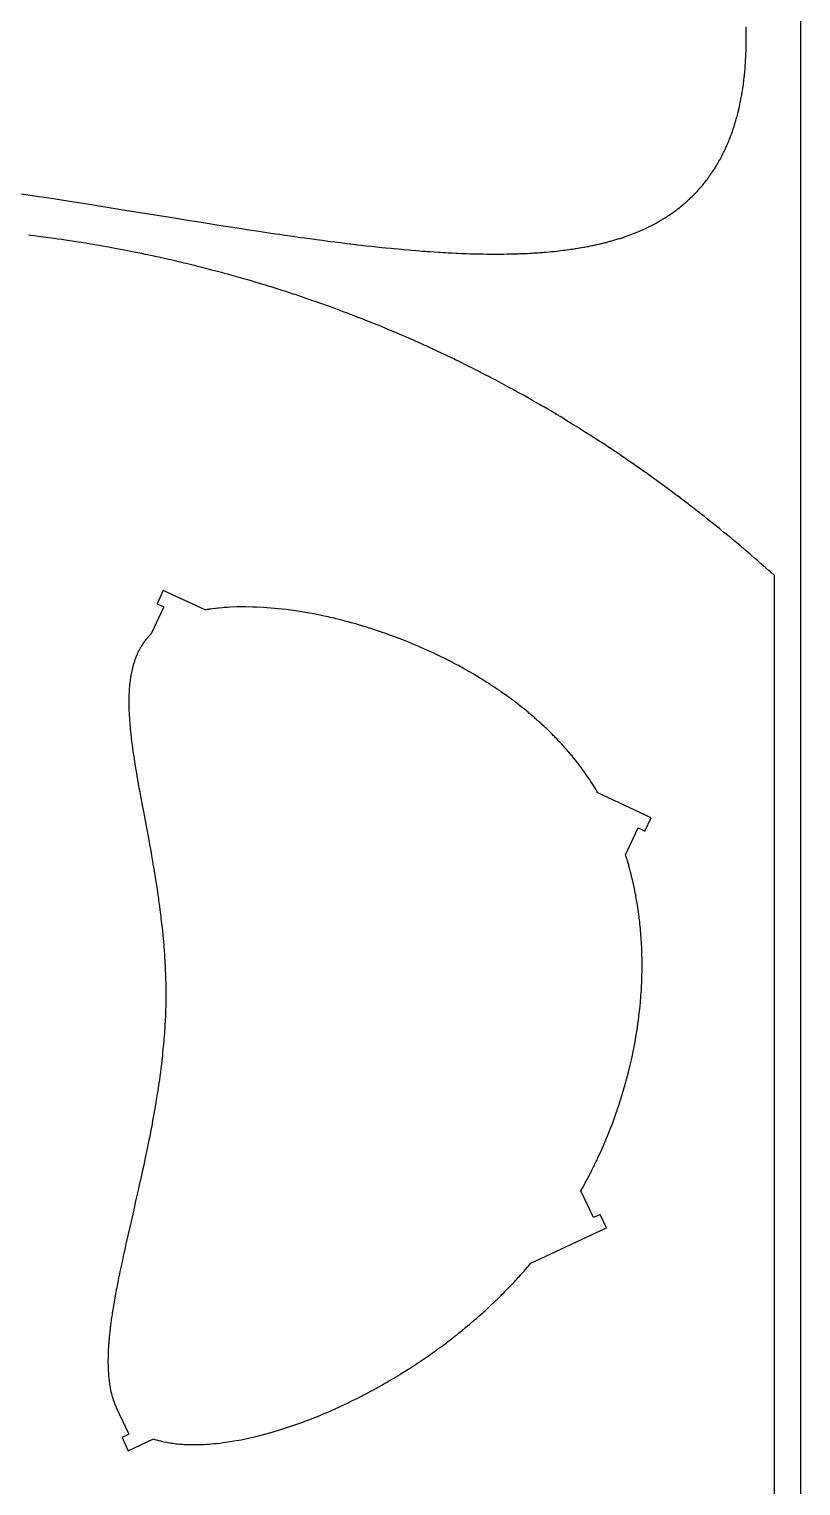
# Model space of a CAD drawing. Header units: metres. Extents: x -17 to 108, y -1 to 249.
# Drawn here: x 77 to 108.2, y 50.9 to 109.9 of the extents above; entities that cross this region are included whole.
import ezdxf

# ---------------------------------------------------------------- set-up
doc = ezdxf.new("R2010")
doc.units = ezdxf.units.M
doc.header["$MEASUREMENT"] = 0

msp = doc.modelspace()

# ---------------------------------------------------------------- linework, layer by layer
at = {"flags": 128}
for points in [[(108.224052, -0.654702), (108.224052, 249.345298), (-16.775948, 249.345298), (-16.775948, -0.654702), (108.224052, -0.654702)], [(76.666558, 103.255644), (77.097281, 103.190801), (77.384387, 103.147127), (77.575772, 103.117824), (77.958504, 103.058801), (78.442827, 102.983364), (78.76567, 102.932661), (78.980882, 102.898693), (79.411273, 102.830402), (79.895414, 102.75308), (80.218152, 102.701291), (80.863585, 102.597272), (82.678756, 102.303561), (83.404889, 102.186567), (83.767999, 102.128374), (84.198403, 102.059759), (84.413631, 102.025623), (84.736509, 101.974666), (85.22092, 101.898865), (85.651616, 101.832222), (85.867007, 101.799193), (86.190154, 101.750055), (86.513377, 101.701441), (86.67502, 101.677344), (86.96244, 101.634876), (87.106177, 101.613829), (87.32182, 101.582505), (87.64537, 101.536104), (87.96903, 101.490451), (88.130904, 101.467922), (88.454745, 101.423493), (88.616713, 101.401608), (88.85973, 101.369213), (89.075813, 101.340871), (89.183878, 101.326867), (89.346008, 101.306077), (89.589278, 101.275392), (89.832639, 101.245335), (89.954356, 101.23055), (90.000006, 101.225049), (90.186382, 101.202841), (90.279582, 101.191891), (90.419396, 101.175665), (90.629151, 101.151784), (90.838949, 101.128473), (90.943864, 101.117039), (91.153729, 101.094626), (91.258678, 101.083653), (91.416125, 101.067493), (91.632872, 101.045856), (91.741265, 101.035309), (91.903881, 101.019835), (92.066529, 101.004792), (92.147865, 100.997434), (92.364804, 100.978367), (92.473296, 100.969143), (92.636063, 100.955704), (92.798868, 100.942754), (92.880284, 100.936467), (93.025048, 100.925607), (93.097441, 100.920331), (93.206046, 100.912616), (93.368987, 100.901496), (93.531969, 100.890936), (93.613476, 100.88587), (93.758405, 100.877225), (93.830883, 100.87308), (93.939616, 100.867088), (94.102755, 100.858618), (94.265941, 100.850788), (94.347553, 100.847118), (94.492671, 100.841008), (94.565245, 100.838156), (94.674125, 100.834137), (94.837491, 100.828703), (95.000911, 100.824004), (95.082642, 100.821936), (95.212079, 100.819057), (95.276811, 100.817802), (95.373927, 100.816154), (95.519641, 100.814222), (95.651425, 100.813047), (95.717292, 100.812667), (95.816059, 100.812363), (95.964135, 100.812515), (96.112117, 100.813415), (96.186072, 100.814151), (96.331077, 100.816163), (96.403544, 100.817456), (96.512198, 100.819762), (96.620795, 100.822517), (96.675072, 100.824065), (96.783583, 100.82751), (96.837817, 100.829409), (96.919139, 100.83248), (97.063627, 100.838615), (97.135829, 100.842012), (97.24408, 100.847531), (97.352267, 100.853567), (97.406335, 100.856782), (97.514422, 100.863614), (97.56844, 100.867234), (97.649434, 100.872922), (97.757365, 100.880997), (97.811303, 100.885248), (97.892177, 100.891896), (98.01341, 100.902492), (98.109131, 100.911402), (98.156969, 100.916039), (98.228697, 100.923227), (98.336222, 100.934538), (98.443666, 100.946498), (98.497357, 100.952727), (98.604675, 100.96569), (98.658302, 100.972429), (98.738702, 100.982865), (98.845823, 100.997399), (98.89935, 101.004937), (98.979597, 101.01659), (99.059791, 101.028665), (99.099867, 101.034863), (99.206672, 101.051925), (99.260038, 101.060751), (99.340038, 101.074367), (99.419982, 101.088443), (99.459931, 101.095656), (99.566391, 101.115474), (99.61958, 101.125706), (99.699312, 101.141465), (99.778981, 101.157729), (99.818791, 101.166053), (99.889525, 101.181172), (99.924873, 101.188887), (99.977869, 101.200659), (100.057307, 101.218769), (100.136675, 101.237433), (100.176333, 101.246976), (100.246791, 101.264296), (100.281998, 101.273127), (100.334782, 101.286593), (100.413896, 101.307292), (100.492933, 101.328602), (100.532422, 101.33949), (100.605497, 101.360072), (100.642009, 101.370569), (100.696744, 101.38658), (100.778771, 101.411198), (100.860704, 101.436558), (100.901635, 101.449521), (100.983425, 101.476026), (101.024283, 101.489573), (101.085522, 101.510267), (101.096538, 101.514039), (101.159516, 101.535908), (101.19092, 101.547006), (101.237919, 101.563859), (101.308174, 101.58961), (101.378132, 101.615932), (101.412999, 101.62931), (101.473617, 101.652987), (101.503839, 101.664993), (101.549063, 101.683213), (101.616651, 101.711022), (101.68394, 101.73941), (101.717471, 101.753823), (101.784304, 101.78309), (101.817606, 101.797946), (101.867414, 101.82051), (101.933552, 101.851121), (101.966503, 101.866654), (102.015783, 101.890239), (102.089366, 101.926266), (102.154432, 101.958949), (102.186844, 101.975525), (102.235308, 102.000685), (102.283588, 102.026203), (102.307658, 102.039097), (102.355657, 102.065157), (102.379586, 102.078323), (102.41539, 102.098244), (102.478778, 102.134172), (102.510343, 102.152383), (102.55753, 102.180012), (102.604522, 102.208019), (102.627944, 102.222164), (102.67464, 102.250742), (102.697913, 102.265175), (102.732729, 102.287006), (102.790504, 102.323877), (102.819273, 102.342542), (102.862276, 102.37083), (102.926441, 102.413918), (102.990194, 102.457803), (103.021915, 102.480048), (103.064046, 102.510023), (103.064046, 102.510023), (103.085041, 102.525146), (103.116446, 102.548003), (103.163353, 102.582675), (103.172705, 102.589665), (103.19631, 102.607424), (103.243219, 102.643219), (103.289728, 102.67938), (103.320511, 102.703691), (103.340934, 102.719989), (103.381544, 102.752802), (103.426852, 102.790062), (103.456835, 102.815106), (103.476725, 102.831892), (103.516268, 102.865682), (103.545718, 102.891214), (103.565253, 102.908325), (103.604086, 102.942765), (103.623384, 102.960093), (103.661744, 102.994967), (103.699788, 103.030128), (103.724976, 103.05373), (103.774932, 103.101318), (103.816647, 103.141869), (103.844235, 103.169106), (103.862529, 103.187353), (103.898881, 103.224065), (103.925939, 103.251788), (103.943879, 103.27036), (103.979524, 103.30772), (103.997228, 103.326508), (104.032402, 103.364299), (104.067261, 103.402378), (104.090326, 103.427924), (104.136038, 103.479399), (104.161506, 103.508578), (104.178386, 103.52812), (104.211912, 103.567421), (104.228557, 103.587178), (104.261613, 103.626909), (104.294356, 103.666927), (104.31601, 103.693765), (104.358901, 103.747823), (104.374842, 103.768226), (104.406489, 103.809247), (104.437824, 103.850555), (104.45854, 103.878252), (104.499555, 103.934029), (104.529952, 103.976195), (104.550043, 104.004465), (104.589809, 104.061386), (104.609484, 104.090036), (104.648418, 104.147719), (104.686798, 104.20591), (104.712077, 104.244985), (104.761897, 104.323813), (104.768055, 104.33373), (104.803271, 104.391195), (104.826399, 104.429656), (104.841664, 104.455363), (104.871826, 104.506936), (104.894129, 104.545752), (104.908846, 104.571695), (104.937922, 104.623737), (104.952281, 104.649834), (104.980644, 104.702183), (105.008538, 104.754735), (105.026875, 104.789881), (105.062935, 104.860438), (105.081338, 104.897213), (105.093486, 104.921781), (105.117494, 104.971042), (105.129354, 104.995735), (105.15279, 105.045244), (105.175849, 105.094915), (105.191014, 105.128119), (105.220847, 105.194742), (105.237341, 105.232341), (105.269712, 105.307806), (105.301268, 105.383623), (105.321859, 105.434361), (105.335388, 105.468272), (105.361978, 105.536296), (105.3724, 105.563474), (105.392948, 105.617957), (105.413107, 105.672608), (105.426332, 105.709135), (105.452269, 105.782411), (105.471277, 105.837559), (105.483739, 105.874416), (105.508164, 105.948345), (105.520128, 105.985416), (105.543564, 106.059772), (105.566349, 106.134409), (105.581182, 106.184321), (105.590913, 106.217665), (105.609998, 106.284513), (105.619741, 106.319415), (105.63879, 106.389264), (105.657265, 106.459175), (105.669266, 106.505816), (105.677129, 106.536924), (105.692526, 106.599175), (105.702195, 106.639218), (105.721003, 106.719359), (105.739115, 106.799573), (105.750808, 106.853089), (105.758437, 106.888784), (105.773298, 106.960216), (105.781427, 107.00042), (105.797196, 107.08088), (105.812322, 107.161408), (105.822053, 107.215131), (105.828386, 107.250962), (105.840684, 107.322663), (105.847389, 107.363017), (105.860344, 107.443773), (105.872702, 107.524592), (105.880613, 107.578506), (105.885743, 107.614464), (105.895662, 107.686415), (105.901043, 107.726908), (105.911382, 107.80794), (105.921165, 107.88903), (105.927382, 107.943122), (105.931392, 107.979197), (105.939093, 108.051381), (105.94324, 108.092005), (105.95114, 108.173293), (105.958518, 108.254635), (105.963152, 108.308894), (105.971744, 108.417482), (105.974737, 108.458226), (105.980353, 108.539754), (105.985481, 108.621334), (105.988632, 108.675748), (105.994301, 108.784643), (105.998006, 108.866372), (106.00022, 108.920885), (106.004038, 109.029976), (106.005646, 109.084552), (106.008269, 109.193768), (106.010113, 109.303065), (106.010915, 109.375975), (106.011263, 109.424601), (106.011515, 109.5219), (106.011398, 109.577086), (106.010607, 109.687515), (106.009084, 109.798022), (106.007667, 109.871736), (106.006546, 109.920897), (106.003886, 110.019265)], [(107.163245, 87.78436), (107.003209, 87.926575), (106.923049, 87.997456), (106.802632, 88.103494), (106.621604, 88.261908), (106.50065, 88.367089), (106.440092, 88.41955), (106.349154, 88.498079), (106.227714, 88.602483), (106.166912, 88.654554), (106.075608, 88.732498), (105.938421, 88.849047), (105.77547, 88.986605), (105.693848, 89.05515), (105.571232, 89.157675), (105.448395, 89.259847), (105.386893, 89.310801), (105.263724, 89.412442), (105.202056, 89.463129), (105.10945, 89.538994), (104.98578, 89.639835), (104.923861, 89.690121), (104.830877, 89.765383), (104.691165, 89.877898), (104.525212, 90.01066), (104.442085, 90.0768), (104.317206, 90.17571), (104.1921, 90.274257), (104.129462, 90.323395), (104.004015, 90.421398), (103.941206, 90.470263), (103.846886, 90.543389), (103.720926, 90.640571), (103.657859, 90.689025), (103.563153, 90.761534), (103.42085, 90.869909), (103.251817, 90.997751), (103.167147, 91.061427), (103.039948, 91.156631), (102.912518, 91.251465), (102.848716, 91.298743), (102.720937, 91.39302), (102.65696, 91.440019), (102.560886, 91.510343), (102.432582, 91.603781), (102.368342, 91.65036), (102.271873, 91.720053), (102.126921, 91.824197), (101.954741, 91.947012), (101.868494, 92.008168), (101.738927, 92.099588), (101.609123, 92.19063), (101.544133, 92.236009), (101.413973, 92.326483), (101.348805, 92.371578), (101.25094, 92.439043), (101.120246, 92.528662), (101.05481, 92.57333), (100.956543, 92.640151), (100.808891, 92.739981), (100.633504, 92.857672), (100.54565, 92.916261), (100.41367, 93.003826), (100.281449, 93.091007), (100.215248, 93.134452), (100.082665, 93.221055), (100.016283, 93.264212), (99.916597, 93.328766), (99.783471, 93.4145), (99.716817, 93.457222), (99.616722, 93.521123), (99.466323, 93.616565), (99.307545, 93.716581), (99.228028, 93.766384), (99.108592, 93.840832), (98.929076, 93.951926), (98.749125, 94.062325), (98.658986, 94.117264), (98.478381, 94.226619), (98.387915, 94.281035), (98.252011, 94.362331), (98.070422, 94.470114), (97.979463, 94.523743), (97.842819, 94.603858), (97.705928, 94.683577), (97.63739, 94.723289), (97.454318, 94.828702), (97.362616, 94.881145), (97.224857, 94.959478), (97.086849, 95.037413), (97.017752, 95.076232), (96.87937, 95.15357), (96.810086, 95.19209), (96.706042, 95.249683), (96.541341, 95.340235), (96.458858, 95.385301), (96.33497, 95.452636), (96.148765, 95.553045), (95.962114, 95.65274), (95.868621, 95.70232), (95.681298, 95.800943), (95.587469, 95.849986), (95.446515, 95.923215), (95.258182, 96.020225), (95.163848, 96.068461), (95.022134, 96.140477), (94.880168, 96.212087), (94.809089, 96.247741), (94.619235, 96.34232), (94.524139, 96.389339), (94.381282, 96.459528), (94.23817, 96.52931), (94.166519, 96.564048), (94.023024, 96.633217), (93.95118, 96.667649), (93.843296, 96.719105), (93.651144, 96.810014), (93.554898, 96.855195), (93.410314, 96.922626), (93.265473, 96.989645), (93.192956, 97.023001), (93.04773, 97.089404), (92.97502, 97.122451), (92.865834, 97.171828), (92.720026, 97.237304), (92.647026, 97.269887), (92.537404, 97.318568), (92.372698, 97.391153), (92.228056, 97.454346), (92.155641, 97.485792), (92.046899, 97.532771), (91.88352, 97.602813), (91.719821, 97.672344), (91.637852, 97.706918), (91.473671, 97.77568), (91.391461, 97.809869), (91.267994, 97.860911), (91.10309, 97.928518), (91.020517, 97.962128), (90.896507, 98.012301), (90.710151, 98.087018), (90.686499, 98.096442), (90.609392, 98.127075), (90.455096, 98.187957), (90.300693, 98.248325), (90.197698, 98.288286), (90.129008, 98.314801), (89.991566, 98.367527), (89.836842, 98.426361), (89.733634, 98.465301), (89.664802, 98.491136), (89.527075, 98.542504), (89.423725, 98.580767), (89.354799, 98.606151), (89.216884, 98.656618), (89.147895, 98.681702), (89.009855, 98.73157), (88.871732, 98.781041), (88.779603, 98.8138), (88.595236, 98.87879), (88.425404, 98.937988), (88.312113, 98.977122), (88.236556, 99.003065), (88.085367, 99.054598), (87.971911, 99.092941), (87.896243, 99.118356), (87.744834, 99.168837), (87.669093, 99.193902), (87.517538, 99.243682), (87.365886, 99.292997), (87.26473, 99.325615), (87.062289, 99.390233), (86.891346, 99.444114), (86.777316, 99.47971), (86.701266, 99.503296), (86.549093, 99.550122), (86.4349, 99.58494), (86.358742, 99.608007), (86.206353, 99.653798), (86.130122, 99.676521), (85.977589, 99.721624), (85.82496, 99.766269), (85.723155, 99.795778), (85.519416, 99.854187), (85.34738, 99.90284), (85.232623, 99.934955), (85.156088, 99.956223), (85.002947, 99.998419), (84.888029, 100.029768), (84.811388, 100.050526), (84.658034, 100.091701), (84.581322, 100.11212), (84.427826, 100.152617), (84.274236, 100.192664), (84.171791, 100.219111), (83.966774, 100.271405), (83.793661, 100.314907), (83.678187, 100.343592), (83.601174, 100.362576), (83.601174, 100.362576), (83.44708, 100.400207), (83.331447, 100.428136), (83.254329, 100.446616), (83.100024, 100.48324), (83.022837, 100.501385), (82.868391, 100.53734), (82.713853, 100.572849), (82.610776, 100.596274), (82.404497, 100.642531), (82.230321, 100.680946), (82.114139, 100.706244), (82.036654, 100.722971), (81.881617, 100.756092), (81.765278, 100.780642), (81.68769, 100.79687), (81.532444, 100.828995), (81.454786, 100.844892), (81.299402, 100.876353), (81.143925, 100.907373), (81.040223, 100.927808), (80.832695, 100.968091), (80.657467, 101.00147), (80.540583, 101.023413), (80.462632, 101.037904), (80.30666, 101.066557), (80.189621, 101.087757), (80.111566, 101.101754), (79.955388, 101.129418), (79.877264, 101.143085), (79.720948, 101.17009), (79.564541, 101.196656), (79.460218, 101.214124), (79.25145, 101.248474), (79.075176, 101.276851), (78.957596, 101.295461), (78.87918, 101.307731), (78.72228, 101.331942), (78.604545, 101.349813), (78.526026, 101.36159), (78.36892, 101.384816), (78.290333, 101.396265), (78.13309, 101.418835), (77.975755, 101.440967), (77.870815, 101.455478), (77.660812, 101.483918), (77.450646, 101.51158), (77.345503, 101.52512), (77.187711, 101.545064), (77.029827, 101.56457), (76.950851, 101.574159)], [(107.164976, 12.726124), (107.163245, 87.78436)], [(80.502824, 54.085127), (81.008227, 53.001287), (80.736334, 52.874501), (80.989905, 52.330716), (82.013592, 52.80807), (82.031831, 52.802114), (82.068556, 52.790443), (82.10561, 52.779092), (82.130494, 52.771701), (82.180695, 52.757344), (82.218722, 52.746948), (82.244251, 52.740193), (82.295734, 52.727106), (82.321687, 52.720774), (82.374011, 52.70853), (82.426889, 52.696847), (82.534289, 52.675159), (82.575122, 52.667602), (82.602512, 52.662737), (82.657691, 52.653425), (82.685479, 52.648978), (82.741448, 52.640497), (82.797939, 52.63257), (82.912462, 52.618371), (82.941411, 52.615165), (82.999685, 52.609166), (83.058458, 52.603714), (83.17748, 52.59445), (83.237718, 52.590635), (83.359627, 52.584635), (83.483411, 52.580801), (83.736445, 52.57959), (83.78468, 52.580317), (83.816974, 52.580969), (83.881884, 52.582671), (83.9145, 52.583722), (83.98005, 52.586223), (84.046021, 52.589253), (84.179203, 52.5969), (84.212754, 52.599141), (84.280157, 52.604018), (84.347958, 52.60942), (84.484734, 52.621795), (84.5537, 52.628766), (84.692761, 52.644267), (84.833295, 52.661842), (85.118625, 52.703175), (85.263341, 52.726915), (85.556676, 52.780496), (86.157853, 52.91181), (86.465058, 52.989398), (86.776252, 53.074843), (86.933245, 53.120489), (87.091116, 53.168072), (87.170368, 53.192588), (87.489375, 53.295446), (87.650006, 53.349737), (87.811337, 53.405925), (87.892253, 53.434727), (88.054558, 53.493742), (88.135939, 53.523953), (88.25828, 53.570145), (88.585991, 53.698434), (88.750573, 53.765349), (88.915587, 53.834099), (88.998244, 53.869159), (89.16383, 53.940645), (89.246751, 53.977068), (89.371277, 54.032549), (89.537555, 54.1081), (89.620788, 54.146548), (89.74574, 54.205057), (89.870802, 54.264568), (89.933368, 54.294697), (90.100307, 54.376259), (90.183821, 54.417701), (90.309131, 54.480688), (90.434474, 54.544658), (90.497153, 54.577011), (90.622516, 54.642451), (90.685195, 54.675537), (90.779205, 54.725621), (90.946289, 54.816007), (91.029798, 54.861843), (91.155009, 54.931399), (91.280141, 55.001914), (91.342671, 55.03753), (91.467652, 55.109475), (91.530098, 55.145804), (91.623705, 55.200741), (91.748389, 55.274816), (91.810672, 55.312206), (91.904018, 55.368732), (91.997262, 55.425784), (92.043844, 55.454506), (92.374236, 55.662521), (92.538803, 55.768989), (92.702897, 55.877086), (92.784754, 55.931742), (92.948065, 56.042264), (93.029508, 56.098128), (93.110803, 56.154392), (93.151394, 56.182673), (93.313362, 56.296795), (93.394101, 56.354451), (93.474669, 56.412503), (93.514888, 56.441676), (93.595192, 56.500318), (93.635276, 56.529786), (93.695314, 56.574172), (93.854892, 56.693608), (93.934385, 56.753909), (94.013675, 56.814598), (94.053242, 56.845088), (94.132216, 56.906356), (94.171623, 56.937134), (94.23063, 56.983482), (94.309111, 57.045614), (94.348267, 57.076823), (94.406893, 57.123816), (94.494585, 57.194707), (94.64973, 57.32192), (94.726931, 57.386093), (94.803878, 57.450642), (94.842255, 57.483057), (94.918813, 57.548168), (94.956992, 57.580863), (95.014134, 57.630081), (95.090085, 57.69603), (95.127957, 57.729144), (95.184633, 57.778987), (95.269347, 57.854142), (95.344342, 57.921337), (95.381729, 57.955073), (95.43767, 58.005847), (95.521265, 58.082395), (95.604472, 58.159403), (95.645928, 58.198079), (95.792517, 58.336522), (95.865327, 58.406283), (95.937807, 58.476404), (95.973923, 58.511599), (96.0459, 58.582255), (96.081761, 58.617717), (96.135391, 58.671077), (96.206593, 58.742533), (96.242062, 58.778394), (96.295098, 58.83235), (96.374274, 58.913656), (96.444264, 58.9863), (96.479122, 59.022753), (96.531233, 59.077597), (96.609002, 59.16023), (96.68629, 59.243301), (96.72475, 59.285001), (96.792819, 59.359404), (96.826705, 59.396734), (96.877349, 59.452891), (96.952891, 59.537486), (97.027919, 59.622514), (97.065237, 59.665189), (97.13948, 59.750861), (97.176402, 59.793858), (97.231534, 59.858553), (97.295186, 59.933994), (100.352881, 61.359821), (100.09931, 61.903605), (99.827418, 61.77682), (99.320276, 62.864389), (99.379462, 62.970291), (99.418543, 63.041071), (99.44443, 63.088338), (99.495802, 63.183058), (99.533978, 63.25426), (99.559261, 63.301805), (99.609422, 63.397074), (99.634301, 63.444799), (99.683653, 63.540424), (99.732464, 63.636281), (99.764703, 63.700313), (99.828458, 63.828676), (99.863896, 63.901053), (99.88735, 63.949372), (99.93385, 64.046172), (99.956895, 64.094651), (100.002575, 64.191767), (100.047707, 64.289088), (100.07749, 64.354081), (100.136322, 64.484331), (100.158132, 64.533264), (100.201337, 64.631274), (100.24399, 64.729472), (100.272117, 64.79504), (100.327633, 64.926416), (100.368621, 65.025155), (100.395637, 65.091076), (100.448926, 65.223145), (100.475198, 65.289289), (100.526995, 65.421793), (100.526995, 65.421793), (100.577795, 65.554575), (100.676392, 65.820939), (100.712331, 65.921088), (100.735976, 65.98793), (100.782509, 66.121793), (100.805397, 66.188811), (100.850414, 66.323015), (100.894417, 66.457436), (100.979371, 66.726887), (101.020317, 66.8619), (101.099135, 67.132452), (101.244405, 67.675407), (101.310818, 67.94766), (101.373057, 68.220333), (101.402605, 68.356803), (101.431101, 68.49335), (101.444955, 68.561649), (101.497729, 68.834992), (101.522528, 68.971735), (101.546265, 69.108513), (101.557735, 69.176912), (101.579874, 69.313726), (101.590543, 69.382137), (101.606046, 69.484758), (101.625778, 69.621585), (101.635242, 69.689995), (101.648933, 69.792605), (101.662019, 69.895203), (101.668334, 69.946496), (101.699449, 70.219975), (101.713381, 70.356645), (101.726226, 70.493256), (101.73224, 70.561536), (101.743449, 70.698042), (101.748644, 70.766264), (101.755924, 70.868557), (101.76467, 71.004865), (101.768632, 71.072981), (101.774058, 71.175104), (101.778865, 71.277163), (101.781036, 71.328167), (101.786064, 71.46409), (101.788164, 71.532002), (101.790793, 71.633805), (101.792798, 71.735525), (101.793566, 71.786354), (101.794632, 71.887944), (101.794931, 71.938705), (101.795084, 72.014802), (101.792762, 72.284919), (101.78992, 72.419697), (101.785953, 72.554274), (101.783547, 72.621485), (101.777889, 72.755746), (101.774636, 72.822794), (101.769226, 72.923258), (101.761021, 73.057004), (101.756492, 73.123786), (101.749166, 73.223843), (101.741199, 73.323756), (101.736975, 73.373657), (101.724925, 73.506544), (101.718471, 73.572885), (101.708254, 73.672264), (101.69739, 73.771483), (101.691716, 73.82103), (101.679883, 73.919999), (101.673723, 73.96942), (101.664179, 74.04347), (101.646311, 74.174868), (101.636943, 74.240448), (101.622348, 74.338663), (101.6071, 74.436691), (101.599231, 74.485633), (101.583003, 74.583372), (101.574643, 74.632167), (101.561797, 74.705267), (101.544093, 74.802556), (101.534995, 74.851124), (101.521039, 74.923877), (101.49941, 75.032784), (101.472695, 75.161506), (101.458896, 75.22572), (101.437647, 75.321854), (101.415734, 75.417762), (101.404529, 75.465629), (101.38162, 75.561188), (101.369916, 75.608879), (101.352048, 75.680303), (101.32764, 75.775323), (101.315185, 75.822742), (101.29619, 75.893753), (101.276819, 75.964622), (101.266992, 76.000004), (101.240325, 76.094179), (101.22674, 76.141169), (101.206048, 76.211533), (101.184977, 76.281747), (101.174299, 76.316798), (101.15266, 76.386787), (101.141698, 76.421725), (101.125077, 76.474059), (101.632219, 77.561628), (101.904111, 77.434843), (102.157682, 77.978627), (100.008487, 78.980814), (99.967632, 79.049586), (99.947025, 79.083873), (99.91589, 79.135179), (99.86868, 79.211856), (99.820862, 79.288192), (99.796724, 79.326232), (99.747991, 79.402051), (99.723396, 79.43983), (99.686217, 79.496334), (99.636109, 79.571364), (99.610826, 79.608746), (99.572613, 79.664651), (99.514647, 79.748129), (99.462469, 79.821946), (99.436149, 79.858718), (99.396381, 79.913702), (99.356266, 79.968479), (99.336078, 79.995788), (99.295442, 80.05025), (99.274994, 80.077401), (99.244159, 80.118029), (99.199837, 80.175774), (99.170069, 80.214136), (99.110009, 80.290532), (99.079719, 80.328567), (99.018625, 80.404311), (98.95685, 80.479619), (98.915292, 80.529582), (98.887422, 80.562783), (98.831287, 80.628925), (98.799482, 80.665979), (98.735381, 80.739757), (98.670633, 80.813096), (98.627111, 80.861745), (98.597939, 80.89407), (98.539221, 80.958458), (98.472572, 81.030479), (98.427795, 81.078248), (98.397792, 81.109985), (98.337424, 81.173197), (98.291835, 81.220378), (98.261294, 81.251722), (98.199859, 81.314149), (98.168967, 81.345231), (98.106835, 81.407132), (98.044245, 81.468683), (97.91771, 81.59073), (97.881801, 81.624803), (97.809566, 81.692614), (97.736781, 81.759978), (97.687956, 81.80464), (97.655273, 81.834303), (97.589591, 81.893366), (97.5152, 81.959389), (97.465317, 82.003154), (97.431934, 82.032221), (97.364864, 82.090087), (97.3143, 82.133254), (97.280466, 82.161921), (97.212504, 82.218988), (97.178377, 82.247387), (97.109834, 82.30392), (97.040911, 82.360095), (96.901942, 82.471374), (96.823127, 82.533339), (96.77033, 82.574398), (96.735021, 82.601658), (96.664138, 82.655908), (96.610748, 82.696361), (96.575046, 82.723217), (96.503387, 82.776658), (96.467431, 82.803244), (96.39527, 82.856145), (96.322779, 82.908685), (96.17683, 83.012682), (96.121774, 83.051307), (96.084973, 83.076944), (96.011141, 83.127946), (95.974111, 83.153311), (95.899827, 83.203768), (95.825249, 83.253862), (95.67523, 83.352957), (95.637549, 83.377503), (95.56198, 83.426321), (95.48614, 83.474774), (95.333666, 83.570581), (95.257042, 83.617935), (95.103045, 83.711541), (94.948085, 83.803676), (94.635439, 83.983519), (94.591196, 84.008335), (94.502514, 84.057615), (94.502514, 84.057615), (94.413576, 84.106426), (94.354147, 84.138705), (94.314467, 84.160108), (94.234965, 84.202636), (94.145306, 84.250035), (94.085407, 84.281372), (94.04542, 84.302146), (93.965317, 84.343416), (93.90513, 84.374123), (93.864954, 84.394478), (93.784483, 84.434906), (93.744188, 84.45498), (93.663485, 84.494846), (93.582634, 84.534337), (93.420508, 84.612192), (93.329077, 84.655324), (93.268033, 84.683814), (93.14574, 84.740156), (93.084495, 84.768009), (92.961819, 84.823077), (92.838909, 84.877292), (92.756848, 84.912962), (92.592458, 84.983162), (92.530726, 85.009094), (92.407135, 85.060317), (92.283387, 85.110682), (92.200811, 85.143781), (92.035493, 85.208831), (91.911381, 85.256613), (91.82859, 85.287988), (91.662912, 85.349585), (91.580036, 85.379806), (91.414234, 85.439092), (91.248399, 85.496833), (90.916797, 85.607666), (90.823585, 85.637719), (90.761464, 85.65748), (90.637277, 85.696346), (90.575216, 85.71545), (90.45117, 85.752999), (90.32724, 85.789668), (90.244692, 85.813625), (90.079795, 85.860363), (90.018033, 85.877485), (89.894643, 85.911065), (89.771446, 85.943759), (89.689431, 85.965063), (89.525701, 86.006485), (89.403188, 86.036514), (89.321657, 86.056039), (89.158964, 86.093898), (89.077813, 86.112231), (88.915928, 86.147705), (88.754631, 86.181585), (88.433967, 86.24455), (88.314434, 86.26651), (88.234976, 86.280647), (88.076637, 86.307717), (87.997767, 86.320648), (87.840649, 86.3453), (87.684395, 86.368336), (87.374646, 86.409547), (87.068846, 86.444257), (86.470403, 86.494068), (86.178414, 86.509117), (86.034371, 86.514166), (85.750391, 86.519297), (85.610536, 86.519373), (85.47216, 86.517785), (85.403538, 86.516365), (85.132952, 86.506511), (85.00007, 86.499072), (84.86885, 86.489955), (84.803876, 86.484766), (84.675225, 86.473124), (84.611559, 86.466671), (84.548339, 86.459795), (84.516897, 86.456199), (84.392274, 86.440758), (84.330655, 86.432402), (84.269506, 86.423622), (84.239109, 86.419073), (84.178673, 86.409656), (84.148635, 86.404789), (84.103806, 86.397288), (82.405394, 87.189271), (82.151823, 86.645486), (82.423716, 86.5187), (81.916574, 85.431131), (81.887185, 85.401851), (81.867905, 85.382119), (81.855189, 85.368872), (81.830088, 85.342152), (81.811549, 85.321917), (81.799325, 85.308335), (81.775204, 85.280947), (81.763305, 85.267142), (81.739829, 85.239311), (81.716781, 85.211185), (81.701652, 85.192272), (81.671957, 85.154055), (81.655582, 85.132331), (81.644796, 85.117757), (81.623535, 85.088391), (81.613061, 85.0736), (81.59242, 85.043801), (81.572189, 85.013713), (81.558928, 84.993496), (81.532947, 84.952679), (81.523388, 84.937242), (81.504572, 84.906154), (81.486153, 84.874783), (81.474094, 84.853711), (81.4505, 84.811193), (81.43326, 84.778976), (81.421983, 84.757342), (81.399942, 84.713703), (81.389177, 84.691698), (81.368153, 84.647317), (81.347801, 84.602446), (81.309083, 84.511239), (81.298666, 84.485237), (81.291835, 84.467818), (81.278446, 84.432775), (81.271888, 84.415152), (81.259039, 84.379705), (81.246548, 84.343988), (81.238418, 84.320028), (81.222627, 84.271751), (81.216866, 84.253525), (81.205604, 84.216875), (81.194688, 84.179959), (81.187601, 84.155202), (81.173881, 84.105337), (81.163985, 84.067633), (81.157574, 84.042351), (81.145196, 83.991442), (81.139227, 83.965814), (81.127726, 83.914214), (81.116802, 83.862157), (81.09666, 83.756679), (81.086315, 83.696554), (81.079807, 83.656156), (81.075639, 83.629084), (81.067711, 83.574606), (81.062118, 83.533456), (81.058556, 83.505885), (81.051828, 83.450413), (81.048661, 83.422513), (81.042717, 83.366384), (81.037287, 83.30982), (81.027947, 83.195397), (81.024958, 83.152046), (81.023119, 83.123011), (81.019807, 83.064624), (81.018333, 83.035271), (81.015741, 82.97625), (81.013623, 82.916808), (81.01078, 82.796674), (81.010355, 82.766381), (81.009842, 82.705487), (81.009775, 82.644183), (81.010951, 82.520354), (81.012182, 82.457833), (81.015898, 82.33159), (81.021246, 82.203761), (81.03664, 81.943413), (81.042055, 81.869078), (81.045922, 81.819254), (81.05426, 81.718967), (81.058726, 81.668506), (81.068237, 81.566952), (81.078505, 81.464565), (81.08576, 81.395846), (81.090776, 81.349831), (81.101227, 81.257316), (81.107347, 81.204994), (81.120098, 81.099744), (81.133512, 80.993694), (81.142812, 80.922552), (81.162244, 80.77922), (81.17752, 80.670812), (81.188028, 80.598112), (81.20979, 80.451691), (81.221033, 80.377976), (81.24421, 80.229546), (81.268269, 80.079799), (81.284774, 79.979245), (81.318834, 79.776425), (81.338574, 79.661349), (81.351952, 79.58424), (81.379206, 79.429093), (81.421239, 79.194082), (81.449956, 79.035909), (81.469381, 78.929803), (81.508838, 78.716039), (81.538903, 78.55438), (81.600035, 78.227698), (81.600035, 78.227698), (81.724925, 77.561387), (81.787892, 77.22204), (81.829795, 76.993612), (81.85068, 76.878755), (81.881884, 76.705681), (81.928312, 76.444328), (81.969082, 76.210304), (81.989252, 76.092702), (82.019198, 75.915577), (82.048729, 75.7376), (82.063324, 75.648297), (82.092139, 75.469077), (82.106348, 75.379163), (82.127395, 75.243918), (82.154929, 75.062907), (82.168456, 74.972112), (82.188427, 74.835566), (82.207998, 74.6986), (82.217627, 74.629962), (82.250971, 74.385099), (82.267096, 74.262197), (82.282835, 74.138988), (82.290556, 74.077271), (82.30569, 73.953612), (82.3131, 73.891673), (82.324014, 73.798628), (82.338179, 73.674317), (82.345092, 73.612056), (82.355245, 73.518534), (82.369974, 73.377961), (82.382547, 73.252721), (82.388646, 73.190003), (82.397553, 73.095802), (82.410362, 72.95423), (82.422489, 72.812341), (82.428291, 72.74128), (82.438163, 72.614759), (82.442883, 72.55141), (82.449688, 72.456276), (82.459266, 72.313333), (82.468068, 72.170105), (82.472171, 72.098387), (82.479771, 71.954748), (82.483262, 71.882828), (82.488104, 71.774826), (82.493221, 71.646636), (82.495522, 71.582468), (82.498647, 71.486124), (82.501373, 71.389672), (82.502585, 71.341407), (82.504703, 71.244799), (82.505608, 71.196457), (82.506769, 71.123896), (82.507948, 71.027063), (82.508378, 70.97861), (82.508821, 70.905885), (82.509026, 70.7967), (82.508739, 70.699549), (82.508427, 70.65094), (82.507749, 70.577985), (82.506249, 70.468462), (82.504164, 70.358833), (82.502899, 70.30398), (82.500817, 70.225018), (82.499259, 70.172348), (82.495737, 70.066944), (82.493775, 70.014211), (82.489455, 69.908683), (82.484613, 69.803079), (82.481098, 69.732637), (82.47339, 69.59166), (82.47027, 69.538764), (82.463658, 69.432927), (82.456557, 69.327034), (82.451555, 69.25641), (82.44092, 69.115097), (82.432399, 69.009061), (82.426463, 68.938349), (82.413988, 68.796879), (82.407455, 68.726124), (82.393805, 68.584579), (82.379394, 68.442997), (82.369373, 68.348594), (82.34836, 68.159766), (82.32965, 68.000434), (82.316692, 67.894217), (82.307843, 67.82341), (82.289646, 67.681812), (82.275574, 67.575634), (82.265993, 67.50486), (82.246366, 67.363347), (82.236324, 67.29261), (82.215793, 67.151183), (82.194683, 67.009827), (82.180295, 66.915634), (82.150792, 66.727368), (82.133783, 66.621547), (82.122283, 66.551034), (82.098906, 66.410097), (82.087035, 66.339674), (82.062936, 66.19893), (82.038378, 66.058327), (82.02176, 65.964677), (81.987956, 65.777592), (81.975091, 65.707513), (81.949066, 65.567492), (81.922663, 65.427661), (81.904859, 65.334551), (81.868792, 65.148611), (81.84136, 65.009413), (81.8229, 64.916743), (81.785592, 64.731725), (81.766755, 64.639383), (81.728739, 64.455051), (81.690305, 64.271206), (81.61235, 63.905084), (81.567966, 63.700118), (81.538201, 63.563888), (81.478333, 63.29247), (81.448264, 63.157303), (81.387949, 62.888106), (81.327514, 62.620495), (81.287229, 62.443011), (81.206861, 62.090373), (81.04812, 61.395116), (80.970426, 61.0529), (80.894302, 60.714559), (80.856935, 60.546905), (80.807929, 60.324996), (80.783803, 60.214756), (80.748123, 60.050311), (80.71309, 59.886985), (80.695829, 59.805751), (80.650683, 59.590547), (80.628616, 59.483736), (80.596181, 59.324528), (80.564585, 59.166553), (80.549114, 59.088035), (80.518854, 58.931957), (80.504075, 58.854401), (80.482361, 58.738683), (80.445155, 58.534812), (80.427248, 58.433779), (80.401293, 58.283381), (80.376463, 58.134385), (80.364482, 58.060421), (80.348971, 57.962363), (80.341418, 57.913576), (80.330344, 57.840701), (80.314322, 57.732083), (80.300686, 57.63624), (80.294085, 57.588571), (80.284461, 57.517383), (80.270659, 57.411323), (80.257632, 57.306136), (80.251415, 57.253874), (80.240859, 57.161513), (80.235823, 57.115598), (80.228575, 57.047062), (80.218403, 56.945016), (80.209088, 56.843893), (80.204757, 56.79368), (80.196759, 56.693958), (80.193097, 56.644452), (80.188031, 56.57064), (80.178111, 56.397847), (80.174276, 56.312608), (80.171209, 56.228151), (80.169967, 56.186218), (80.168074, 56.102948), (80.167426, 56.061612), (80.166833, 55.999986), (80.166754, 55.918528), (80.167024, 55.878104), (80.167821, 55.817854), (80.169091, 55.758069), (80.169905, 55.728351), (80.172668, 55.64968), (80.174374, 55.61066), (80.177345, 55.552527), (80.180814, 55.494872), (80.182737, 55.466226), (80.186962, 55.409296), (80.189266, 55.381013), (80.192963, 55.338819), (80.200256, 55.264488), (80.204251, 55.227653), (80.210685, 55.172814), (80.217653, 55.118475), (80.221338, 55.091494), (80.229116, 55.037912), (80.23321, 55.011311), (80.239608, 54.971649), (80.248624, 54.919214), (80.253341, 54.89319), (80.260681, 54.854395), (80.272286, 54.796752), (80.286978, 54.72929), (80.286978, 54.72929), (80.294709, 54.695911), (80.306791, 54.646282), (80.31946, 54.597185), (80.326017, 54.572837), (80.339577, 54.524544), (80.346581, 54.5006), (80.357372, 54.464937), (80.37229, 54.417864), (80.379979, 54.394532), (80.391801, 54.359791), (80.403971, 54.32536), (80.410187, 54.308262), (80.427194, 54.263047), (80.435934, 54.240648), (80.44934, 54.207312), (80.463105, 54.174292), (80.470122, 54.157901), (80.484429, 54.125357), (80.491718, 54.109205), (80.502824, 54.085127)]]:
    msp.add_lwpolyline(points, dxfattribs=at)

doc.saveas('drawing.dxf')
